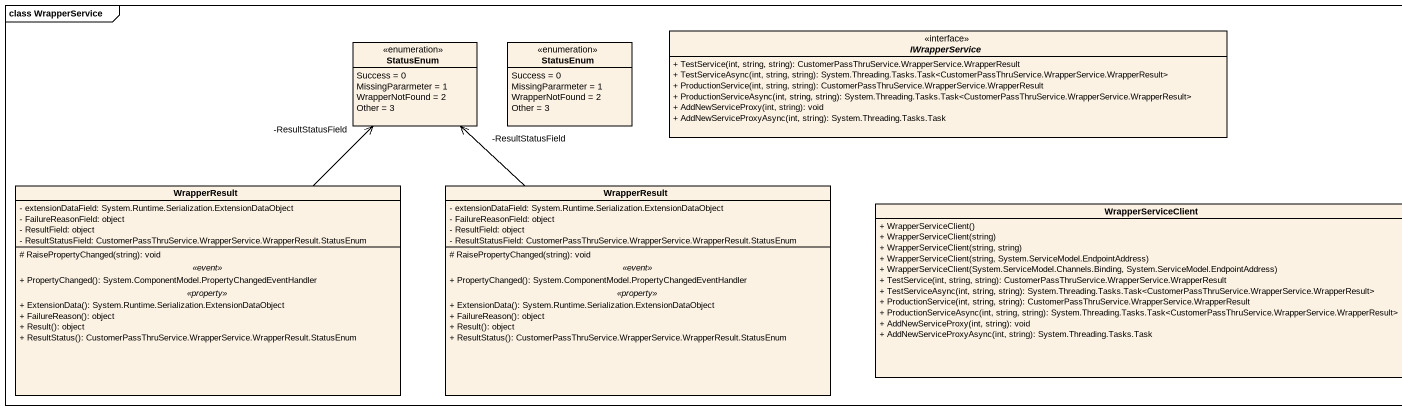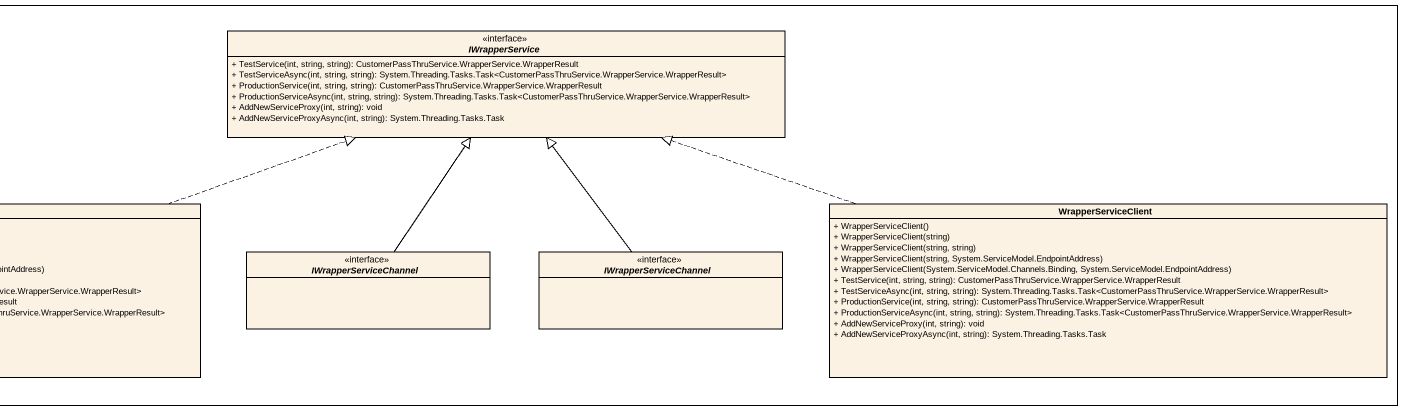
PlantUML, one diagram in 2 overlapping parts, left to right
@startuml
mainframe class WrapperService
hide circle
hide empty members
skinparam classAttributeIconSize 0
enum StatusEnum {
  Success = 0
  MissingPararmeter = 1
  WrapperNotFound = 2
  Other = 3
}
enum "StatusEnum" as StatusEnum_2 {
  Success = 0
  MissingPararmeter = 1
  WrapperNotFound = 2
  Other = 3
}
interface IWrapperService {
  + TestService(int, string, string): CustomerPassThruService.WrapperService.WrapperResult
  + TestServiceAsync(int, string, string): System.Threading.Tasks.Task<CustomerPassThruService.WrapperService.WrapperResult>
  + ProductionService(int, string, string): CustomerPassThruService.WrapperService.WrapperResult
  + ProductionServiceAsync(int, string, string): System.Threading.Tasks.Task<CustomerPassThruService.WrapperService.WrapperResult>
  + AddNewServiceProxy(int, string): void
  + AddNewServiceProxyAsync(int, string): System.Threading.Tasks.Task
}
interface "IWrapperService" as IWrapperService_2 {
  + TestService(int, string, string): CustomerPassThruService.WrapperService.WrapperResult
  + TestServiceAsync(int, string, string): System.Threading.Tasks.Task<CustomerPassThruService.WrapperService.WrapperResult>
  + ProductionService(int, string, string): CustomerPassThruService.WrapperService.WrapperResult
  + ProductionServiceAsync(int, string, string): System.Threading.Tasks.Task<CustomerPassThruService.WrapperService.WrapperResult>
  + AddNewServiceProxy(int, string): void
  + AddNewServiceProxyAsync(int, string): System.Threading.Tasks.Task
}
class WrapperResult {
  - extensionDataField: System.Runtime.Serialization.ExtensionDataObject
  - FailureReasonField: object
  - ResultField: object
  - ResultStatusField: CustomerPassThruService.WrapperService.WrapperResult.StatusEnum
  --
  # RaisePropertyChanged(string): void
  .. <<event>> ..
  + PropertyChanged(): System.ComponentModel.PropertyChangedEventHandler
  .. <<property>> ..
  + ExtensionData(): System.Runtime.Serialization.ExtensionDataObject
  + FailureReason(): object
  + Result(): object
  + ResultStatus(): CustomerPassThruService.WrapperService.WrapperResult.StatusEnum
}
class "WrapperResult" as WrapperResult_2 {
  - extensionDataField: System.Runtime.Serialization.ExtensionDataObject
  - FailureReasonField: object
  - ResultField: object
  - ResultStatusField: CustomerPassThruService.WrapperService.WrapperResult.StatusEnum
  --
  # RaisePropertyChanged(string): void
  .. <<event>> ..
  + PropertyChanged(): System.ComponentModel.PropertyChangedEventHandler
  .. <<property>> ..
  + ExtensionData(): System.Runtime.Serialization.ExtensionDataObject
  + FailureReason(): object
  + Result(): object
  + ResultStatus(): CustomerPassThruService.WrapperService.WrapperResult.StatusEnum
}
class WrapperServiceClient {
  + WrapperServiceClient()
  + WrapperServiceClient(string)
  + WrapperServiceClient(string, string)
  + WrapperServiceClient(string, System.ServiceModel.EndpointAddress)
  + WrapperServiceClient(System.ServiceModel.Channels.Binding, System.ServiceModel.EndpointAddress)
  + TestService(int, string, string): CustomerPassThruService.WrapperService.WrapperResult
  + TestServiceAsync(int, string, string): System.Threading.Tasks.Task<CustomerPassThruService.WrapperService.WrapperResult>
  + ProductionService(int, string, string): CustomerPassThruService.WrapperService.WrapperResult
  + ProductionServiceAsync(int, string, string): System.Threading.Tasks.Task<CustomerPassThruService.WrapperService.WrapperResult>
  + AddNewServiceProxy(int, string): void
  + AddNewServiceProxyAsync(int, string): System.Threading.Tasks.Task
}
class "WrapperServiceClient" as WrapperServiceClient_2 {
  + WrapperServiceClient()
  + WrapperServiceClient(string)
  + WrapperServiceClient(string, string)
  + WrapperServiceClient(string, System.ServiceModel.EndpointAddress)
  + WrapperServiceClient(System.ServiceModel.Channels.Binding, System.ServiceModel.EndpointAddress)
  + TestService(int, string, string): CustomerPassThruService.WrapperService.WrapperResult
  + TestServiceAsync(int, string, string): System.Threading.Tasks.Task<CustomerPassThruService.WrapperService.WrapperResult>
  + ProductionService(int, string, string): CustomerPassThruService.WrapperService.WrapperResult
  + ProductionServiceAsync(int, string, string): System.Threading.Tasks.Task<CustomerPassThruService.WrapperService.WrapperResult>
  + AddNewServiceProxy(int, string): void
  + AddNewServiceProxyAsync(int, string): System.Threading.Tasks.Task
}
interface IWrapperServiceChannel
interface "IWrapperServiceChannel" as IWrapperServiceChannel_2
WrapperResult -up-> "-ResultStatusField" StatusEnum
WrapperResult_2 -up-> "-ResultStatusField" StatusEnum
WrapperServiceClient .right.|> IWrapperService_2
WrapperServiceClient_2 .left.|> IWrapperService_2
IWrapperServiceChannel -up-|> IWrapperService_2
IWrapperServiceChannel_2 -up-|> IWrapperService_2
@enduml
